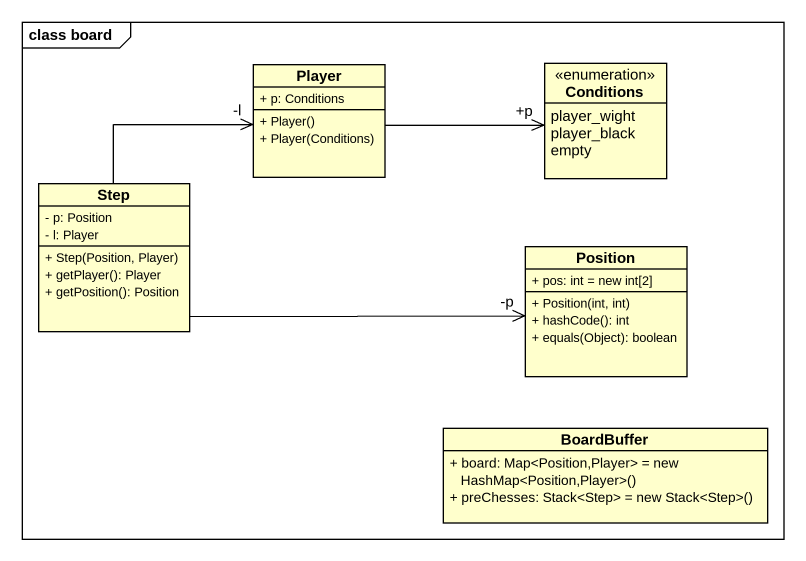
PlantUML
@startuml
mainframe class board
hide circle
hide empty members
skinparam classAttributeIconSize 0
class Player {
  + p: Conditions
  + Player()
  + Player(Conditions)
}
enum Conditions {
  player_wight
  player_black
  empty
}
class Step {
  - p: Position
  - l: Player
  + Step(Position, Player)
  + getPlayer(): Player
  + getPosition(): Position
}
class Position {
  + pos: int = new int[2]
  + Position(int, int)
  + hashCode(): int
  + equals(Object): boolean
}
class BoardBuffer {
  {field} + board: Map<Position,Player> = new HashMap<Position,Player>()
  {field} + preChesses: Stack<Step> = new Stack<Step>()
}
Player -right-> "+p" Conditions
Step -up-> "-l" Player
Step -right-> "-p" Position
@enduml
